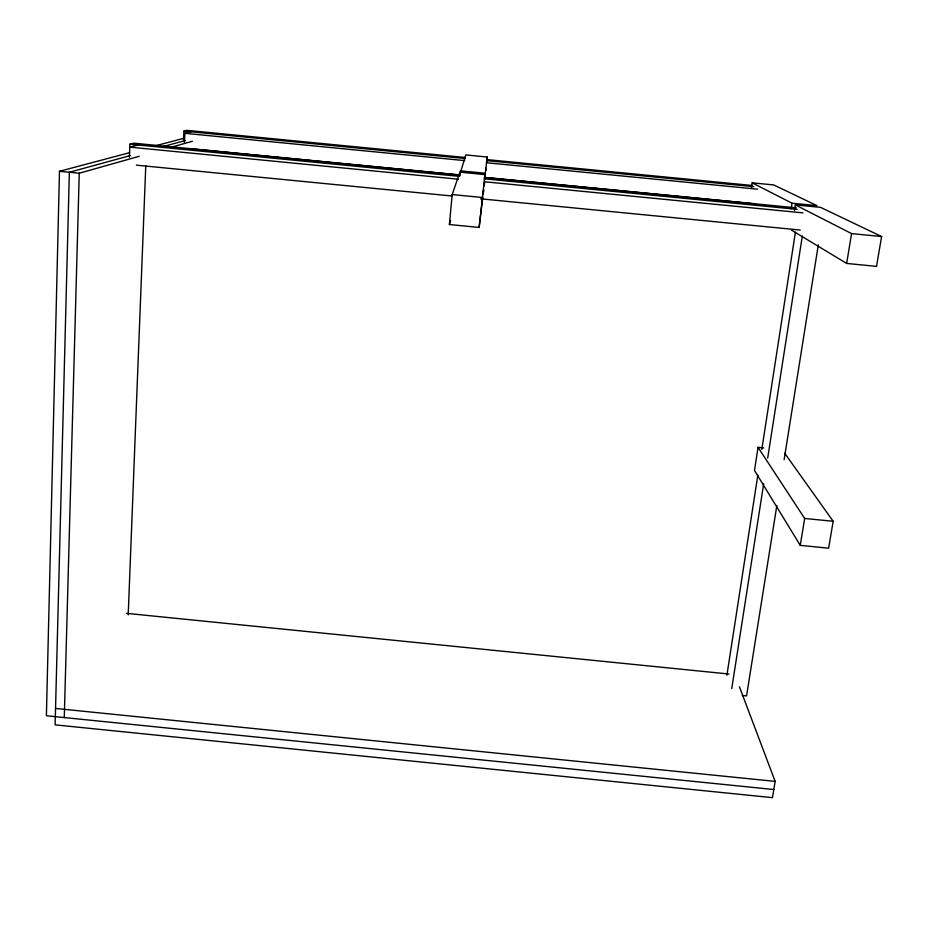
<?xml version="1.0" encoding="UTF-8"?>
<svg xmlns="http://www.w3.org/2000/svg" width="928" height="928" viewBox="0 0 928 928"><rect width="100%" height="100%" fill="white"/><g stroke="black" fill="none" stroke-linecap="round" stroke-linejoin="round"><path stroke-width="1.39" d="M129.584 152.679L59.485 171.286L46.4 715.755L773.813 789.531M64.276 717.576L79.24 173.223L139.246 156.275M129.421 157.226L129.897 144.2L134.061 143.19L460.114 175.021M128.203 614.881L145.766 165.892M183.5 139.768L183.895 131.092L186.946 130.349L465.415 157.505M184.452 142.726L184.881 133.319L191.006 131.788M449.396 224.53L452.191 194.555L459.894 172.156L484.996 174.603L479.126 227.441L449.396 224.53L450.614 220.47M459.499 176.366L459.894 172.156M460.091 173.606L465.81 154.93L487.246 157.018L486.713 162.435M482.78 197.084L479.126 227.441M483.059 194.277L483.523 189.927M483.94 185.751L484.219 182.978M484.451 180.218L487.246 157.018M485.912 170.566L486.179 167.852M483.221 194.068L483.732 189.88M484.254 185.681L484.59 182.886M751.39 188.245L752.179 182.839L773.697 184.939L816.953 205.622L792.025 203.197L752.179 182.839M791.178 208.73L792.025 203.197M763.732 447.888L758.048 447.331L754.499 470.438L800.249 545.362L828.611 548.193L833.182 521.292L784.694 453.247M794.496 210.494L795.354 204.891L820.572 207.362L881.6 236.536L876.531 266.371L846.649 263.436L791.48 230.109M726.902 675.213L757.84 475.159M761.807 449.43L795.4 232.232M731.74 688.611L763.674 483.824M767.7 458.049L802.314 236.083M776.852 505.493L746.564 695.919L742.284 695.49M784.137 459.685L818.299 244.911M800.249 545.362L804.669 518.45L758.048 447.331M846.649 263.436L851.568 233.601L795.354 204.891M739.419 686.778L775.17 781.388L772.456 797.651L55.123 724.861L69.356 172.26L130.256 155.579M171.947 147.03L192.34 141.276M163.305 146.531L185.298 140.511M154.512 146.067L183.57 138.353M138.226 145.012L129.792 147.134L458.444 179.22M487.061 159.616L752.55 185.507M183.895 131.092L465.195 158.526M486.806 160.637L753.745 186.667M184.881 133.319L464.708 160.614M486.342 162.725L757.515 189.173M460.346 170.822L485.17 173.246M484.648 177.422L796.27 207.837M189.973 148.666L459.673 174.998M484.196 177.387L755.334 203.858M129.897 144.2L458.397 176.274M484.3 178.802L797.21 209.357M484.393 181.76L802.952 212.872M452.191 194.555L482.073 197.478M851.568 233.601L881.6 236.536M136.37 165.149L451.75 195.982M480.553 198.801L800.261 230.051M59.485 171.286L79.24 173.223M804.669 518.45L833.182 521.292M126.382 613.338L729.06 674.03M55.552 708.447L775.17 781.388"/></g></svg>
